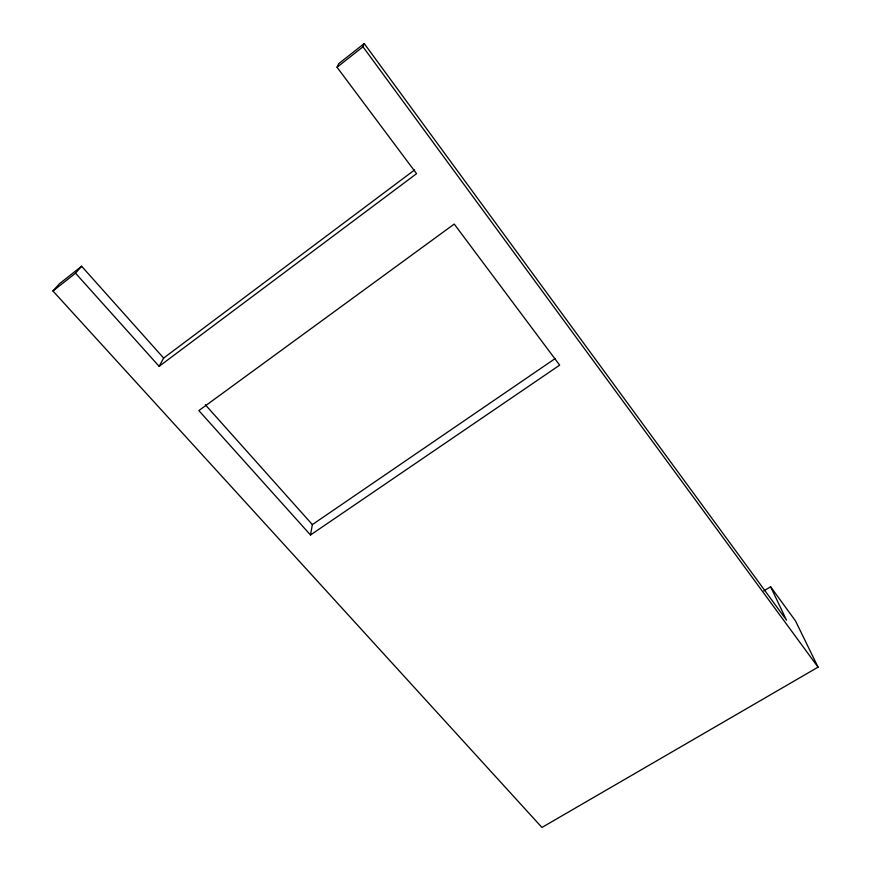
<?xml version="1.0" encoding="UTF-8"?>
<svg xmlns="http://www.w3.org/2000/svg" width="871" height="871" viewBox="0 0 871 871"><rect width="100%" height="100%" fill="white"/><g stroke="black" fill="none" stroke-linecap="round" stroke-linejoin="round"><path stroke-width="1.31" d="M310.501 534.99L559.672 365.145L454.227 224.065L198.849 410.6L310.501 534.99L312.362 524.603L555.273 358.493M159.132 366.343L163.639 358.068L81.634 266.254L75.537 273.2L159.132 366.343L416.567 173.667L337.044 67.252L363 46.805L364.23 43.55L786.502 620.152L770.617 586.782L763.747 590.919M337.044 67.252L338.743 63.637L364.23 43.55M770.617 586.782L795.55 620.99L818.065 667.153L541.947 827.45L52.935 290.99L59.391 283.783L81.634 266.254M52.935 290.99L75.537 273.2M163.639 358.068L414.618 169.921M205.338 404.765L312.362 524.603M363 46.805L818.065 667.153"/></g></svg>
